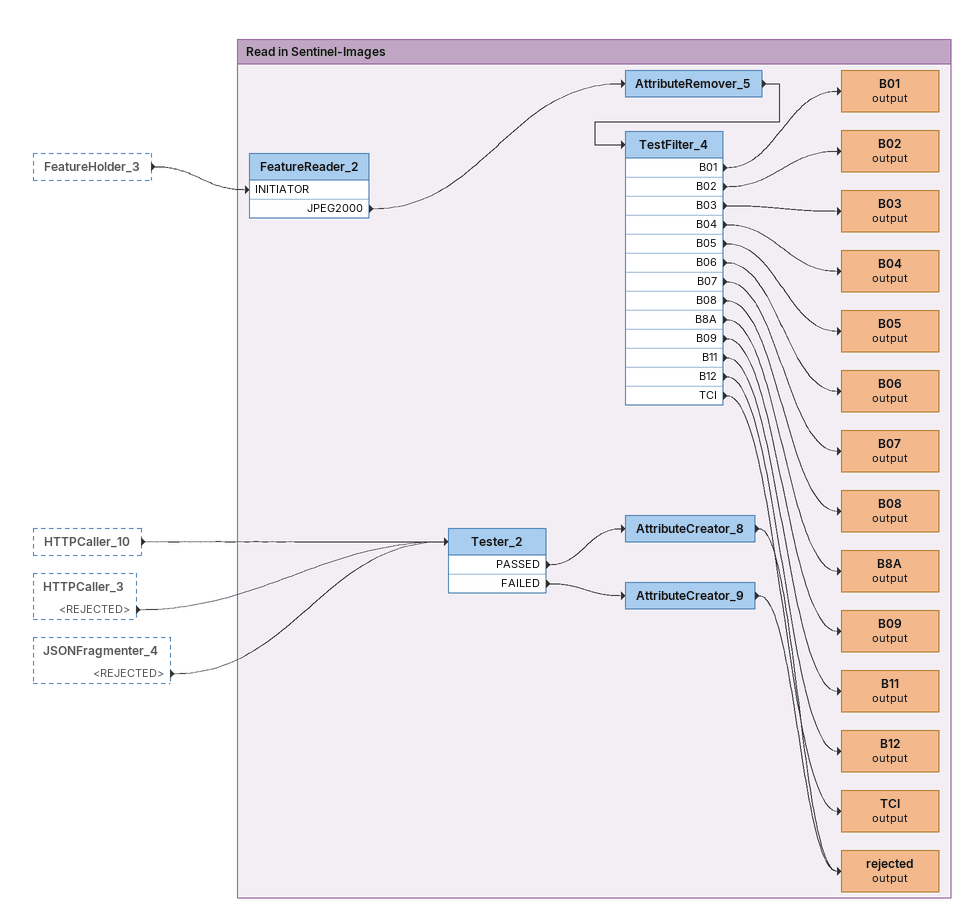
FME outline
FeatureHolder_3 [outside]
    -> FeatureReader_2 [INITIATOR]
HTTPCaller_10 [outside]
    -> Tester_2
HTTPCaller_3 [outside]
    <REJECTED> -> Tester_2
JSONFragmenter_4 [outside]
    <REJECTED> -> Tester_2

Bookmark: Read in Sentinel-Images
FeatureReader_2
    JPEG2000 -> AttributeRemover_5
AttributeRemover_5
    -> TestFilter_4
TestFilter_4
    B01 -> B01 (output)
    B02 -> B02 (output)
    B03 -> B03 (output)
    B04 -> B04 (output)
    B05 -> B05 (output)
    B06 -> B06 (output)
    B07 -> B07 (output)
    B08 -> B08 (output)
    B8A -> B8A (output)
    B09 -> B09 (output)
    B11 -> B11 (output)
    B12 -> B12 (output)
    TCI -> TCI (output)
B01 (output)
B02 (output)
B03 (output)
B04 (output)
B05 (output)
B06 (output)
B07 (output)
B08 (output)
B8A (output)
B09 (output)
B11 (output)
B12 (output)
TCI (output)
Tester_2
    PASSED -> AttributeCreator_8
    FAILED -> AttributeCreator_9
AttributeCreator_8
    -> rejected (output)
AttributeCreator_9
    -> rejected (output)
rejected (output)
